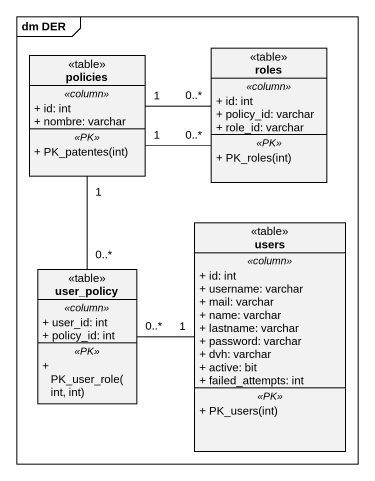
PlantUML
@startuml
mainframe dm DER
hide circle
hide empty members
skinparam classAttributeIconSize 0
class policies <<table>> {
  .. <<column>> ..
  + id: int
  + nombre: varchar
  .. <<PK>> ..
  + PK_patentes(int)
}
class roles <<table>> {
  .. <<column>> ..
  + id: int
  + policy_id: varchar
  + role_id: varchar
  .. <<PK>> ..
  + PK_roles(int)
}
class users <<table>> {
  .. <<column>> ..
  + id: int
  + username: varchar
  + mail: varchar
  + name: varchar
  + lastname: varchar
  + password: varchar
  + dvh: varchar
  + active: bit
  + failed_attempts: int
  .. <<PK>> ..
  + PK_users(int)
}
class user_policy <<table>> {
  .. <<column>> ..
  + user_id: int
  + policy_id: int
  .. <<PK>> ..
  + PK_user_role(int, int)
}
policies "1" -right- "0..*" roles
policies "1" -right- "0..*" roles
user_policy "0..*" -up- "1" policies
user_policy "0..*" -right- "1" users
@enduml
